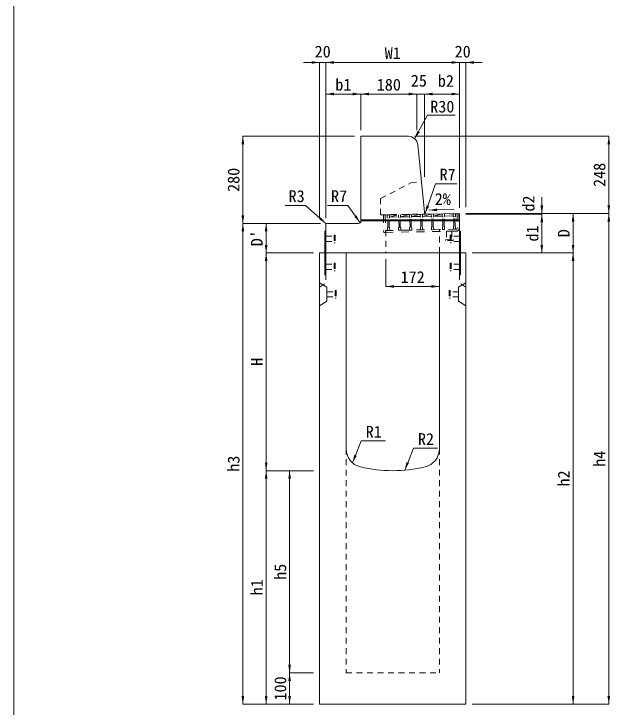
# Model space of a CAD drawing. Units: millimetres at full size. Extents: x 50430 to 101606, y 69050 to 91573.
# Drawn here: x 52621 to 54538, y 78693 to 80922 of the extents above; entities that cross this region are included whole.
import ezdxf
from ezdxf.enums import TextEntityAlignment as Align

# ---------------------------------------------------------------- set-up
doc = ezdxf.new("R2010")
doc.units = ezdxf.units.MM
doc.header["$LTSCALE"] = 50
for name, pattern in [('USER1', [0.675, 0.375, -0.3]), ('USER3', [1, 0.5, -0.5]), ('USER4', [0.675, 0.375, -0.3])]:
    doc.linetypes.add(name, pattern=pattern)
for name, color, linetype, lineweight in [('インサート', 3, 'USER1', 9), ('グレーチング', 7, 'USER1', 5), ('ジョイントプレート', 3, 'Continuous', 9), ('寸法線', 7, 'Continuous', 13), ('本体', 2, 'Continuous', 9), ('枠', 7, 'Continuous', 5), ('補助線', 8, 'Continuous', 9)]:
    doc.layers.add(name, color=color, linetype=linetype, lineweight=lineweight)
doc.styles.add('ＭＳ ゴシック', font='')
doc.styles.get('ＭＳ ゴシック').set_extended_font_data('MS Gothic')

# ---------------------------------------------------------------- blocks, each defined once
blk = doc.blocks.new('filled_arrow')
at = {"color": 0, "linetype": 'Continuous', "lineweight": -2}
blk.add_solid([(7.5, 1.25), (0, 0), (7.5, -1.25)], dxfattribs=at)

msp = doc.modelspace()

# ---------------------------------------------------------------- linework, layer by layer
at = {"layer": 'インサート'}
for p, q in [((53624.09, 80206.9), (53651.09, 80206.9)), ((53651.09, 80210.89), (53651.09, 80185.9)), ((53651.09, 80210.89), (53654.09, 80210.89)), ((53654.09, 80210.89), (53654.09, 80185.9)), ((54027.09, 80210.89), (54024.09, 80210.89)), ((54024.09, 80210.89), (54024.09, 80185.9)), ((54027.09, 80210.89), (54027.09, 80185.9)), ((54054.09, 80206.9), (54027.09, 80206.9)), ((53624.09, 80189.89), (53651.09, 80189.89)), ((53651.09, 80185.9), (53654.09, 80185.9)), ((54027.09, 80185.9), (54024.09, 80185.9)), ((54054.09, 80189.89), (54027.09, 80189.89)), ((53651.09, 80120.9), (53654.09, 80120.9)), ((53651.09, 80120.9), (53651.09, 80095.9)), ((53654.09, 80120.9), (53654.09, 80095.9)), ((54027.09, 80120.9), (54024.09, 80120.9)), ((54024.09, 80120.9), (54024.09, 80095.9)), ((54027.09, 80120.9), (54027.09, 80095.9)), ((53624.09, 80116.9), (53651.09, 80116.9)), ((53624.09, 80099.9), (53651.09, 80099.9)), ((53651.09, 80095.9), (53654.09, 80095.9)), ((54027.09, 80095.9), (54024.09, 80095.9)), ((54054.09, 80116.9), (54027.09, 80116.9)), ((54054.09, 80099.9), (54027.09, 80099.9)), ((53627.29, 80028.89), (53627.29, 80011.89)), ((53627.29, 80028.89), (53654.29, 80028.89)), ((53654.29, 80032.89), (53654.29, 80007.89)), ((53654.29, 80032.89), (53657.29, 80032.89)), ((53657.29, 80032.89), (53657.29, 80007.89)), ((54023.89, 80032.89), (54020.88, 80032.89)), ((54020.88, 80032.89), (54020.88, 80007.89)), ((54023.89, 80032.89), (54023.89, 80007.89)), ((54050.89, 80028.89), (54023.89, 80028.89)), ((54050.89, 80028.89), (54050.89, 80011.89)), ((53627.29, 80011.89), (53654.29, 80011.89)), ((53654.29, 80007.89), (53657.29, 80007.89)), ((54023.89, 80007.89), (54020.88, 80007.89)), ((54050.89, 80011.89), (54023.89, 80011.89))]:
    msp.add_line(p, q, dxfattribs=at)
at = {"layer": 'インサート', "linetype": 'USER4'}
for p, q in [((54011.96, 80223), (54028.96, 80223.31)), ((54011.96, 80223), (54012.45, 80196)), ((54028.96, 80223.31), (54029.45, 80196.31)), ((54008.45, 80195.93), (54033.45, 80196.39)), ((54008.5, 80192.93), (54008.45, 80195.93)), ((54033.5, 80193.39), (54008.5, 80192.93)), ((54033.45, 80196.39), (54033.5, 80193.39))]:
    msp.add_line(p, q, dxfattribs=at)
at = {"layer": 'グレーチング', "linetype": 'USER3'}
for p, q in [((53815.02, 80275.62), (53809.02, 80275.51)), ((53809.02, 80275.51), (53809.99, 80219.52)), ((53815.02, 80275.62), (53815.99, 80219.62)), ((53821.51, 80275.73), (54051.98, 80279.73)), ((53821.51, 80275.73), (53821.65, 80267.73)), ((53828.51, 80275.85), (53828.65, 80267.85)), ((53828.63, 80268.85), (53857.31, 80276.35)), ((53857.31, 80276.35), (53857.45, 80268.35)), ((53864.31, 80276.47), (53864.45, 80268.47)), ((53864.43, 80269.47), (53892.6, 80276.96)), ((53892.6, 80276.96), (53892.74, 80268.96)), ((53899.6, 80277.08), (53899.74, 80269.09)), ((53899.72, 80270.08), (53927.9, 80277.58)), ((53927.6, 80277.57), (53927.74, 80269.57)), ((53934.6, 80277.69), (53934.74, 80269.69)), ((53934.72, 80270.69), (53962.89, 80278.18)), ((53962.89, 80278.18), (53963.03, 80270.18)), ((53969.89, 80278.3), (53970.03, 80270.31)), ((53970.01, 80271.3), (53998.19, 80278.79)), ((53998.19, 80278.79), (53998.33, 80270.8)), ((54005.19, 80278.92), (54005.33, 80270.92)), ((54033.48, 80279.41), (54033.62, 80271.41)), ((54040.48, 80279.53), (54040.62, 80271.53)), ((54045.98, 80279.62), (54046.78, 80233.63)), ((54051.98, 80279.73), (54052.78, 80233.74)), ((53823.18, 80266.26), (53821.65, 80267.73)), ((53823.72, 80235.26), (53823.18, 80266.26)), ((53827.18, 80266.33), (53828.65, 80267.85)), ((53827.72, 80235.33), (53827.18, 80266.33)), ((53828.63, 80268.85), (53857.43, 80269.35)), ((53858.97, 80266.88), (53857.45, 80268.35)), ((53859.51, 80235.88), (53858.97, 80266.88)), ((53862.97, 80266.95), (53864.45, 80268.47)), ((53863.51, 80235.95), (53862.97, 80266.95)), ((53864.43, 80269.47), (53892.73, 80269.96)), ((53894.27, 80267.49), (53892.74, 80268.96)), ((53894.81, 80236.49), (53894.27, 80267.49)), ((53898.27, 80267.56), (53899.74, 80269.09)), ((53898.81, 80236.56), (53898.27, 80267.56)), ((53899.72, 80270.08), (53928.02, 80270.58)), ((53929.26, 80268.1), (53927.74, 80269.57)), ((53929.8, 80237.1), (53929.26, 80268.1)), ((53933.26, 80268.17), (53934.74, 80269.69)), ((53933.8, 80237.17), (53933.26, 80268.17)), ((53963.02, 80271.18), (53934.72, 80270.69)), ((53964.56, 80268.71), (53963.03, 80270.18)), ((53965.1, 80237.71), (53964.56, 80268.71)), ((53968.56, 80268.78), (53970.03, 80270.31)), ((53969.1, 80237.78), (53968.56, 80268.78)), ((53998.31, 80271.8), (53970.01, 80271.3)), ((53999.85, 80269.32), (53998.33, 80270.8)), ((54000.39, 80238.33), (53999.85, 80269.32)), ((54003.85, 80269.39), (54005.33, 80270.92)), ((54004.39, 80238.4), (54003.85, 80269.39)), ((54033.6, 80272.41), (54005.31, 80271.92)), ((54035.15, 80269.93), (54033.62, 80271.41)), ((54035.69, 80238.94), (54035.15, 80269.93)), ((54039.15, 80270), (54040.62, 80271.53)), ((54039.69, 80239.01), (54039.15, 80270)), ((53815.88, 80225.62), (53989.86, 80228.64)), ((53823.72, 80235.26), (53822.24, 80233.73)), ((53822.24, 80233.73), (53822.38, 80225.74)), ((53827.72, 80235.33), (53829.24, 80233.86)), ((53829.24, 80233.86), (53829.38, 80225.86)), ((53859.51, 80235.88), (53858.04, 80234.36)), ((53858.04, 80234.36), (53858.18, 80226.36)), ((53863.51, 80235.95), (53865.04, 80234.48)), ((53865.04, 80234.48), (53865.18, 80226.48)), ((53894.81, 80236.49), (53893.33, 80234.97)), ((53893.33, 80234.97), (53893.47, 80226.97)), ((53898.81, 80236.56), (53900.33, 80235.09)), ((53900.33, 80235.09), (53900.47, 80227.09)), ((53929.8, 80237.1), (53928.33, 80235.58)), ((53928.33, 80235.58), (53928.47, 80227.58)), ((53933.8, 80237.17), (53935.33, 80235.7)), ((53935.33, 80235.7), (53935.47, 80227.7)), ((53965.1, 80237.71), (53963.62, 80236.19)), ((53963.62, 80236.19), (53963.76, 80228.19)), ((53969.1, 80237.78), (53970.62, 80236.31)), ((53970.62, 80236.31), (53970.76, 80228.31)), ((54042.85, 80229.56), (53989.86, 80228.64)), ((53989.86, 80228.64), (53989.96, 80222.64)), ((54000.39, 80238.33), (53998.92, 80236.8)), ((53998.92, 80236.8), (53999.06, 80228.8)), ((54006.05, 80228.92), (53999.06, 80228.8)), ((54004.39, 80238.4), (54005.92, 80236.92)), ((54005.92, 80236.92), (54006.05, 80228.92)), ((54035.69, 80238.94), (54034.21, 80237.41)), ((54034.21, 80237.41), (54034.35, 80229.42)), ((54041.35, 80229.54), (54034.35, 80229.42)), ((54039.69, 80239.01), (54041.21, 80237.54)), ((54041.21, 80237.54), (54041.35, 80229.54)), ((53815.99, 80219.62), (53809.99, 80219.52)), ((53815.99, 80219.62), (53989.96, 80222.64)), ((53822.38, 80225.74), (53829.38, 80225.86)), ((53858.18, 80226.36), (53865.18, 80226.48)), ((53893.47, 80226.97), (53900.47, 80227.09)), ((53935.47, 80227.7), (53928.47, 80227.58)), ((53970.76, 80228.31), (53963.76, 80228.19)), ((54042.95, 80223.56), (53989.96, 80222.64))]:
    msp.add_line(p, q, dxfattribs=at)
for radius, start, end in [(4, 270.99453, 0.99427), (10, 270.99444, 0.99423)]:
    msp.add_arc((54042.78, 80233.56), radius, start, end, dxfattribs=at)
at = {"layer": 'ジョイントプレート', "linetype": 'USER1', "lineweight": 5}
for p, q in [((53620.89, 80213.4), (53624.09, 80213.4)), ((54057.29, 80213.4), (54054.09, 80213.4)), ((53620.89, 80168.4), (53624.09, 80168.4)), ((54057.29, 80168.4), (54054.09, 80168.4)), ((53620.89, 80138.4), (53624.09, 80138.4)), ((54057.29, 80138.4), (54054.09, 80138.4)), ((53620.89, 80093.4), (53624.09, 80093.4)), ((54057.29, 80093.4), (54054.09, 80093.4))]:
    msp.add_line(p, q, dxfattribs=at)
at = {"layer": 'ジョイントプレート', "lineweight": 5}
for points in [[(53624.09, 80083.4), (53624.09, 80223.4), (53620.89, 80223.4), (53620.89, 80083.4)], [(54054.09, 80083.4), (54054.09, 80223.4), (54057.29, 80223.4), (54057.29, 80083.4)]]:
    msp.add_lwpolyline(points, close=True, dxfattribs=at)
at = {"layer": '寸法線', "lineweight": 9}
for p, q in [((53552.09, 80765.73), (53676.09, 80765.73)), ((53604.09, 80268.4), (53604.09, 80765.73)), ((53624.09, 80765.73), (54054.09, 80765.73)), ((53624.09, 80265.42), (53624.09, 80765.73)), ((53624.09, 80265.42), (53624.09, 80765.73)), ((54126.09, 80765.73), (54002.09, 80765.73)), ((54054.09, 80298.35), (54054.09, 80765.73)), ((54054.09, 80298.35), (54054.09, 80765.73)), ((54074.09, 80300.37), (54074.09, 80765.73)), ((53624.09, 80664.31), (53736.59, 80664.31)), ((53624.09, 80265.4), (53624.09, 80664.31)), ((53736.59, 80664.31), (53916.59, 80664.31)), ((53736.59, 80548.4), (53736.59, 80664.31)), ((53736.59, 80548.4), (53736.59, 80664.31)), ((53864.59, 80664.31), (53993.59, 80664.31)), ((53916.59, 80548.4), (53916.59, 80664.31)), ((53916.59, 80548.4), (53916.59, 80664.31)), ((53941.59, 80398), (53941.59, 80664.31)), ((53941.59, 80664.31), (54054.09, 80664.31)), ((53941.59, 80398), (53941.59, 80664.31)), ((54054.09, 80298.35), (54054.09, 80664.31)), ((53357.32, 80248.4), (53357.32, 80528.4)), ((53716.59, 80528.4), (53357.32, 80528.4)), ((53909.44, 80528.4), (54533.65, 80528.4)), ((54533.65, 80280.39), (54533.65, 80528.4)), ((54318.29, 80332.37), (54318.29, 80226.35)), ((54074.09, 80280.39), (54533.65, 80280.39)), ((54074.09, 80278.35), (54318.29, 80278.35)), ((54198.91, 80280.37), (54318.29, 80280.37)), ((54198.91, 80280.37), (54418.9, 80280.37)), ((54198.91, 80280.37), (54533.65, 80280.37)), ((54198.95, 80278.35), (54318.29, 80278.35)), ((54318.29, 80278.35), (54318.29, 80153.4)), ((54418.9, 80280.37), (54418.9, 80153.4)), ((54533.65, 78703.4), (54533.65, 80280.37)), ((53357.32, 78703.4), (53357.32, 80248.4)), ((53607.09, 80248.4), (53357.32, 80248.4)), ((53607.09, 80248.4), (53357.32, 80248.4)), ((53432.2, 80248.4), (53432.2, 80153.4)), ((53607.09, 80248.4), (53432.2, 80248.4)), ((53584.09, 80153.4), (53432.2, 80153.4)), ((53432.2, 80153.4), (53432.2, 79453.4)), ((53584.09, 80153.4), (53432.2, 80153.4)), ((54094.09, 80153.4), (54418.9, 80153.4)), ((54199.99, 80153.4), (54318.29, 80153.4)), ((54199.99, 80153.4), (54418.9, 80153.4)), ((54418.9, 80153.4), (54418.9, 78703.4)), ((53817.02, 80133.4), (53817.02, 80045.73)), ((53989.09, 80133.4), (53989.09, 80045.73)), ((53817.02, 80045.73), (53989.09, 80045.73)), ((53584.09, 79453.4), (53432.2, 79453.4)), ((53432.2, 79453.4), (53432.2, 78703.4)), ((53584.09, 79453.4), (53432.2, 79453.4)), ((53507.63, 78803.4), (53507.63, 79453.39)), ((53564.09, 79453.39), (53507.63, 79453.39)), ((53584.09, 78803.4), (53507.63, 78803.4)), ((53507.63, 78703.4), (53507.63, 78803.4)), ((53584.09, 78803.4), (53507.63, 78803.4)), ((53584.09, 78703.4), (53357.32, 78703.4)), ((53584.09, 78703.4), (53432.2, 78703.4)), ((53584.09, 78703.4), (53507.63, 78703.4)), ((54094.09, 78703.4), (54418.9, 78703.4)), ((54094.09, 78703.4), (54533.65, 78703.4))]:
    msp.add_line(p, q, dxfattribs=at)
for points in [[(53909.57, 80520.64), (53922.13, 80543.4), (53951.08, 80595.86), (54040.11, 80595.86)], [(53943.26, 80280.32), (53951.73, 80304.9), (53976.16, 80375.75), (54045.67, 80375.75)], [(53624.97, 80247.52), (53605.4, 80264.64), (53558.68, 80305.54), (53493.16, 80305.54)], [(53734.54, 80250.45), (53719.4, 80271.59), (53695.11, 80305.54), (53629.58, 80305.54)], [(53955.45, 80291.07), (53981.44, 80291.77), (54036.66, 80293.26)], [(53709.84, 79478.54), (53719.39, 79502.72), (53737.83, 79549.42), (53815.38, 79549.42)], [(53877.57, 79455.05), (53887.12, 79479.23), (53905.56, 79525.92), (53983.11, 79525.92)]]:
    msp.add_lwpolyline(points, dxfattribs=at)
at = {"layer": '本体', "lineweight": 20}
for p, q in [((53889.44, 80528.4), (53736.59, 80528.4)), ((53736.59, 80255.4), (53736.59, 80528.4)), ((53940.94, 80284.85), (53919.29, 80501.38)), ((53948.03, 80278.55), (54054.09, 80280.39)), ((54054.09, 80153.4), (54054.09, 80280.39)), ((53624.09, 80245.42), (53624.09, 80153.4)), ((53729.59, 80248.4), (53627.04, 80248.4)), ((54074.09, 80153.4), (53604.09, 80153.4)), ((53604.09, 80153.4), (53604.09, 78703.4)), ((53689.09, 79523.92), (53689.09, 80153.4)), ((53989.09, 79523.92), (53989.09, 80153.4)), ((54074.09, 78703.4), (54074.09, 80153.4)), ((53604.09, 78703.4), (54074.09, 78703.4))]:
    msp.add_line(p, q, dxfattribs=at)
at = {"layer": '本体', "linetype": 'USER1'}
for p, q in [((53799.9, 80328.39), (53896.79, 80378.39)), ((53896.79, 80378.39), (53931.29, 80381.4)), ((53799.9, 80275.98), (53799.9, 80328.39)), ((53799.9, 80275.98), (53948.03, 80278.55)), ((53989.09, 80153.4), (53989.09, 80228.63)), ((53817.02, 80225.64), (53817.02, 80153.4)), ((53624.09, 80153.4), (53624.09, 80056.39)), ((54054.09, 80153.4), (54054.09, 80056.39)), ((53604.09, 80043.89), (53624.09, 80056.39)), ((54074.09, 80043.89), (54054.09, 80056.39)), ((53689.09, 79523.92), (53689.09, 78803.4)), ((53989.09, 79523.92), (53989.09, 78803.4)), ((53689.09, 78803.4), (53989.09, 78803.4))]:
    msp.add_line(p, q, dxfattribs=at)
at = {"layer": '本体', "color": 4, "lineweight": 5}
for p, q in [((53736.59, 80260.39), (54054.09, 80260.39)), ((53736.59, 80256.39), (54054.09, 80256.39))]:
    msp.add_line(p, q, dxfattribs=at)
at = {"layer": '本体'}
for p, q in [((53604.09, 80057.39), (53627.29, 80042.89)), ((54074.09, 80057.39), (54050.89, 80042.89)), ((53627.29, 80042.89), (53627.29, 79997.89)), ((54050.89, 80042.89), (54050.89, 79997.89)), ((53604.09, 79983.39), (53627.29, 79997.89)), ((54074.09, 79983.39), (54050.89, 79997.89))]:
    msp.add_line(p, q, dxfattribs=at)
at = {"layer": '本体', "lineweight": 20}
for centre, radius, start, end in [((53889.44, 80498.4), 30, 5.71066, 90), ((53947.91, 80285.55), 7, 185.71066, 270.99423), ((53729.59, 80255.4), 7, 270, 0), ((53627.09, 80245.4), 3, 90, 180), ((53749.09, 79523.92), 60, 180, 256.65785), ((53929.09, 79523.92), 60, 283.34237, 0), ((53839.09, 79903.4), 450, 256.65777, 283.34225)]:
    msp.add_arc(centre, radius, start, end, dxfattribs=at)
at = {"layer": '枠', "color": 5, "lineweight": 13}
msp.add_line((52621.16, 77276.8), (52621.16, 82791.08), dxfattribs=at)
at = {"layer": '補助線', "lineweight": 13}
msp.add_line((54012.21, 80223.01), (54028.71, 80223.3), dxfattribs=at)

# ---------------------------------------------------------------- block references
at = {"layer": '寸法線', "lineweight": 9, "xscale": 3.47, "yscale": 3.47}
for p, rotation in [((53604.09, 80765.73), 180), ((54054.09, 80765.73), 180), ((54054.09, 80765.73), 180), ((53736.59, 80664.31), 180), ((53916.59, 80664.31), 180), ((53916.59, 80664.31), 180), ((54054.09, 80664.31), 180), ((53909.57, 80520.64), 61.1), ((53357.32, 80528.4), 270), ((54533.65, 80528.4), 270), ((53943.26, 80280.32), 71), ((53955.45, 80291.07), 1.5), ((54318.29, 80280.37), 90), ((54533.65, 80280.39), 90), ((53357.32, 80248.4), 90), ((53734.54, 80250.45), 125.6), ((54318.29, 80278.35), 270), ((54318.29, 80278.35), 270), ((54418.9, 80280.37), 270), ((54533.65, 80280.37), 270), ((53624.97, 80247.52), 138.8), ((53357.32, 80248.4), 270), ((53432.2, 80248.4), 270), ((53432.2, 80153.4), 90), ((54318.29, 80153.4), 90), ((54418.9, 80153.4), 90), ((53432.2, 80153.4), 270), ((54418.9, 80153.4), 270), ((53989.09, 80045.73), 180), ((53709.84, 79478.54), 68.5), ((53432.2, 79453.4), 90), ((53877.57, 79455.05), 68.5), ((53432.2, 79453.4), 270), ((53507.63, 79453.39), 270), ((53507.63, 78803.4), 90), ((53507.63, 78803.4), 270), ((53357.32, 78703.4), 90), ((53432.2, 78703.4), 90), ((53507.63, 78703.4), 90), ((54418.9, 78703.4), 90), ((54533.65, 78703.4), 90)]:
    msp.add_blockref('filled_arrow', p, dxfattribs=dict(at, rotation=rotation))
for p in [(53624.09, 80765.73), (53624.09, 80765.73), (54074.09, 80765.73), (53624.09, 80664.31), (53736.59, 80664.31), (53941.59, 80664.31), (53941.59, 80664.31), (53817.02, 80045.73)]:
    msp.add_blockref('filled_arrow', p, dxfattribs=at)

# ---------------------------------------------------------------- texts
at = {"layer": '寸法線', "style": 'ＭＳ ゴシック'}
for s, p in [('20', (53614.09, 80800.73)), ('W1', (53839.09, 80795.73)), ('20', (54064.09, 80800.73)), ('25', (53923.21, 80707.17)), ('b2', (54010.04, 80706.46)), ('b1', (53680.34, 80694.31)), ('180', (53826.59, 80694.31)), ('R30', (53998.41, 80623.89)), ('R7', (54015.58, 80405.49)), ('R3', (53530.17, 80335.98)), ('R7', (53666.59, 80335.98)), ('2%', (53999.99, 80326.66)), ('172', (53903.05, 80075.73)), ('R1', (53778.12, 79578.66)), ('R2', (53945.84, 79555.16))]:
    msp.add_text(s, height=37.98, dxfattribs=at).set_placement(p, align=Align.MIDDLE_CENTER)
for s, p in [('248', (54503.65, 80404.4)), ('280', (53327.32, 80388.4)), ('d2', (54275.83, 80312.23)), ('d1', (54288.29, 80215.87)), ("D'", (53402.2, 80200.9)), ('D', (54388.9, 80216.89)), ('H', (53402.2, 79803.4)), ('h4', (54503.65, 79491.89)), ('h3', (53327.32, 79475.9)), ('h2', (54388.9, 79428.4)), ('h5', (53477.63, 79128.4)), ('h1', (53402.2, 79078.4)), ('100', (53477.63, 78753.4))]:
    msp.add_text(s, height=37.98, rotation=90, dxfattribs=at).set_placement(p, align=Align.MIDDLE_CENTER)

doc.saveas('drawing.dxf')
